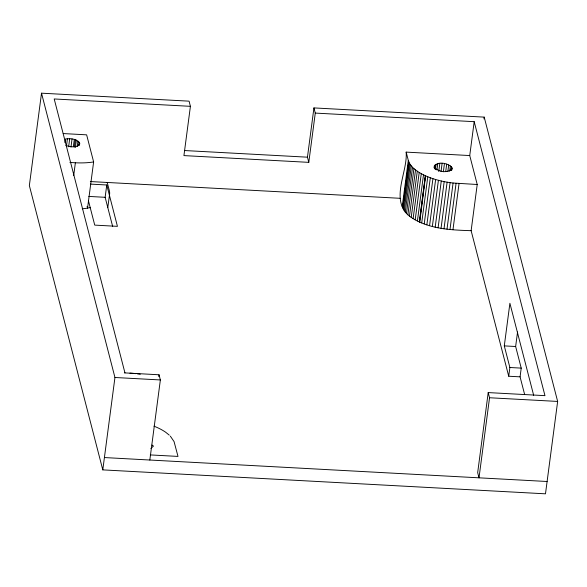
<?xml version="1.0" encoding="UTF-8"?>
<svg xmlns="http://www.w3.org/2000/svg" width="587" height="587" viewBox="0 0 587 587"><rect width="100%" height="100%" fill="white"/><g stroke="black" fill="none" stroke-linecap="round" stroke-linejoin="round"><path stroke-width="0.88" d="M64.915 142.582L65.392 138.958C70.169 138.327 76.948 138.583 79.671 143.191L79.634 144.226C76.435 148.151 70.117 146.889 65.869 145.488M434.27 165.923L434.233 166.957C437.821 172.006 447.588 173.473 452.027 168.953L452.056 167.926C448.923 162.753 435.429 160.434 434.028 167.735M41.516 93.179L29.35 185.565L102.791 469.879L545.484 493.821L557.65 401.435L484.209 117.121L313.942 107.913L307.456 157.184L308.791 162.357L183.929 155.599L190.415 106.328L189.08 101.162L41.516 93.179L114.949 377.492L102.791 469.879M66.485 145.914L67.439 138.671M68.635 146.809L69.714 138.657M70.976 147.073L72.054 138.921M73.353 146.684L74.307 139.442M74.358 147.058L75.312 139.809M75.363 147.432L76.317 140.183M77.235 146.537L77.954 141.1M73.713 175.447L75.378 162.768A46.035 20.112 7.5 0 0 92.35 162.137L93.626 161.924L86.634 134.834L63.235 133.565M78.614 145.752L79.069 142.032M79.421 145.319L79.671 143.191M93.626 161.924L87.551 208.121L87.096 206.367M112.689 226.56L105.139 197.305L106.761 184.986L90.413 184.105M107.781 207.541L109.534 194.723A46.035 20.112 7.5 0 0 109.358 190.738L107.223 182.469M158.791 376.583L159.026 374.785L124.473 372.87M104.413 457.552L149.824 460.025L160.361 379.95L159.026 374.785M308.791 162.357L315.278 113.086L313.942 107.913M471.134 230.691C453.656 230.097 435.466 229.378 419.301 221.915C414.635 219.758 410.108 217.124 406.453 213.463C391.595 196.66 407.701 171.323 406.167 152.114L469.739 155.555L477.216 184.501L471.134 230.691L508.724 376.23L520.075 376.847L524.624 394.449M402.227 206.573L408.303 160.383L406.167 152.114M402.682 207.952L408.765 161.763L408.303 160.383M403.335 209.339L409.418 163.149L408.765 161.763M404.186 210.726L410.262 164.529L409.418 163.149M405.228 212.098L411.304 165.908L410.262 164.529M406.453 213.463L412.536 167.266L411.304 165.908M407.862 214.798L413.945 168.608L412.536 167.266M409.455 216.119L415.537 169.929L413.945 168.608M411.208 217.403L417.291 171.213L415.537 169.929M413.123 218.65L419.206 172.461L417.291 171.213M415.192 219.861L421.275 173.664L419.206 172.461M417.408 221.013L423.491 174.823L421.275 173.664M419.301 221.915L425.377 175.726L423.491 174.823M419.536 222.018L425.377 175.726M419.756 222.121L425.612 175.829M421.708 222.957L427.791 176.768L425.832 175.931M424.225 223.94L430.308 177.751L427.791 176.768M426.844 224.858L432.927 178.668L430.308 177.751M434.431 168.616L434.908 164.991M435.004 169.078L435.598 164.551M435.393 169.665L436.104 164.228M429.552 225.709L435.635 179.519L432.927 178.668M436.948 170.025L437.785 163.685M438.753 171.551L439.832 163.399M432.34 226.487L438.416 180.297L435.635 179.519M441.028 171.536L442.099 163.384M435.187 227.198L441.27 181.001L438.416 180.297M443.368 171.8L444.44 163.648M438.093 227.822L444.176 181.632L441.27 181.001M445.738 171.411L446.692 164.169M447.874 171.25L448.71 164.91M441.035 228.372L447.118 182.175L444.176 181.632M449.627 171.265L450.339 165.828M450.985 170.384L451.462 166.759M451.007 170.479L451.484 166.855M444.007 228.835L450.09 182.645L447.118 182.175M451.807 170.047L452.056 167.926M447.001 229.209L453.076 183.019L477.216 184.501M449.987 229.502L456.07 183.313M452.973 229.708L459.049 183.518M469.739 155.555L474.193 121.678L315.278 113.086M483.974 118.934L484.209 117.121M474.193 121.678L544.963 395.653L488.208 392.586L477.679 472.623L479.007 477.825L547.113 481.494M488.208 392.586L489.543 397.751L479.007 477.825L149.824 460.025M508.724 376.23L509.876 367.506L504.292 345.89L509.898 303.288L533.664 395.3M520.075 376.847L521.227 368.115L515.643 346.506L517.551 332M150.874 448.468L153.478 446.076L152.004 445.034M90.222 207.629L86.267 208.326A46.035 20.112 7.5 0 1 82.246 208.781M190.415 106.328L54.202 98.961L124.965 372.943M184.413 150.529L307.456 157.184M69.926 162.474L75.378 162.768M90.332 181.552L400.092 198.303M88.791 196.425L105.139 197.305M504.292 345.89L515.643 346.506M509.876 367.506L521.227 368.115M114.949 377.492L160.361 379.95M489.543 397.751L557.65 401.435M150.287 454.918L177.993 456.415L174.068 441.607L170.333 436.134M450.09 182.645L453.076 183.019M169.254 435.128L165.637 432.215A46.035 20.112 7.5 0 0 153.963 426.162M106.761 184.986L117.437 226.347L94.734 225.115L88.424 200.681M129.925 373.163A46.035 20.112 7.5 0 1 135.839 373.655M137.321 373.831A46.035 20.112 7.5 0 1 140.278 374.249"/></g></svg>
